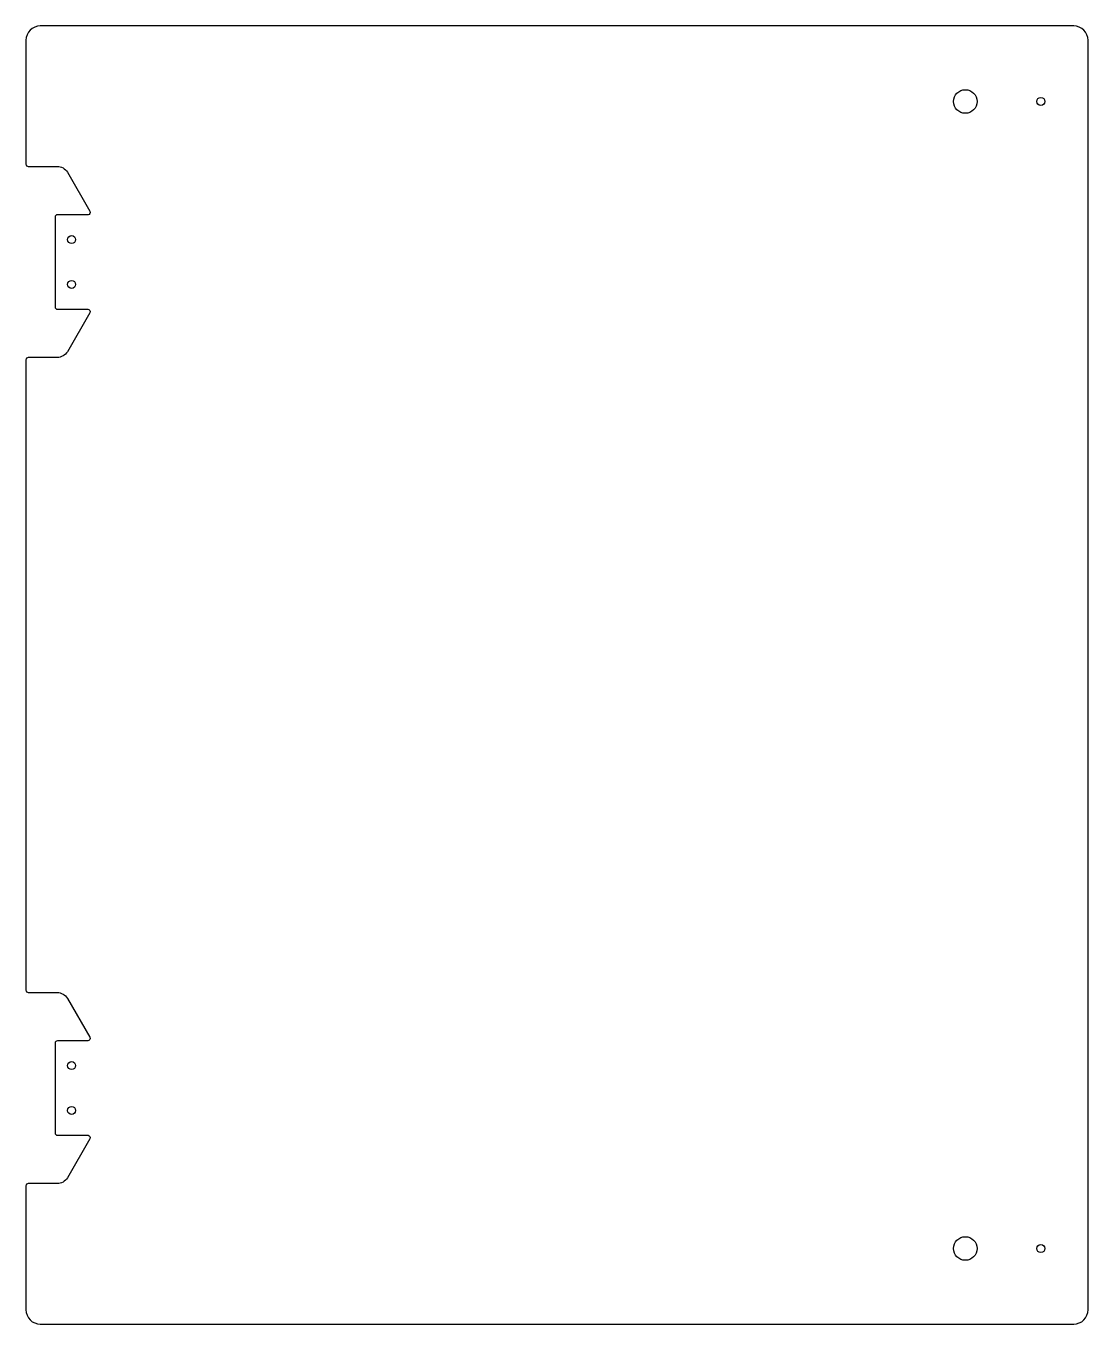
# Model space of a CAD drawing. Header units: millimetres. Extents: x -225 to 225, y 0 to 550.
import ezdxf

# ---------------------------------------------------------------- set-up
doc = ezdxf.new("R2010")
doc.units = ezdxf.units.MM
doc.layers.get('0').update_dxf_attribs({"linetype": 'CONTINUOUS'})

msp = doc.modelspace()

# ---------------------------------------------------------------- linework, layer by layer
msp.add_lwpolyline([(-219, 550.12, 0.414214), (-225, 544.12), (-225, 491.62, 0.414214), (-224, 490.62), (-211.8, 490.62, -0.267949), (-207.47, 488.12), (-197.93, 471.61, -0.52875), (-198.65, 470.12), (-211.65, 470.12, 0.414214), (-212.65, 469.12), (-212.65, 431.12, 0.414214), (-211.65, 430.12), (-198.81, 430.12, -0.57735), (-197.94, 428.62), (-207.47, 412.12, -0.267949), (-211.8, 409.62), (-224, 409.62, 0.414214), (-225, 408.62), (-225, 141.62, 0.414214), (-224, 140.62), (-211.8, 140.62, -0.267949), (-207.47, 138.12), (-197.94, 121.62, -0.57735), (-198.81, 120.12), (-211.65, 120.12, 0.414214), (-212.65, 119.12), (-212.65, 81.12, 0.414214), (-211.65, 80.12), (-198.65, 80.12, -0.52875), (-197.93, 78.63), (-207.47, 62.12, -0.267949), (-211.8, 59.62), (-224, 59.62, 0.414214), (-225, 58.62), (-225, 6.12, 0.414214), (-219, 0.12), (219, 0.12, 0.414214), (225, 6.12), (225, 544.12, 0.414214), (219, 550.12)], format="xyb", close=True)
for centre, radius in [((173, 518.12), 5), ((205, 518.12), 1.7), ((-205.65, 459.62), 1.7), ((-205.65, 440.62), 1.7), ((-205.65, 109.62), 1.7), ((-205.65, 90.62), 1.7), ((173, 32.12), 5), ((205, 32.12), 1.7)]:
    msp.add_circle(centre, radius)

doc.saveas('drawing.dxf')
